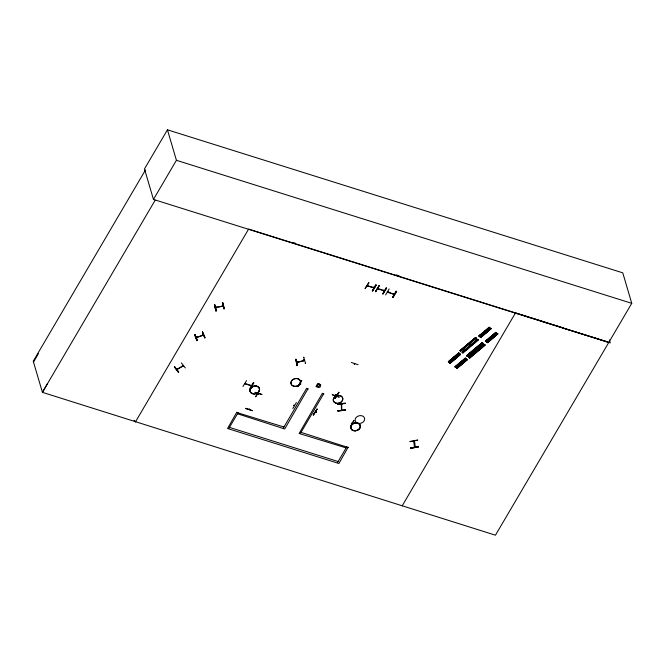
<?xml version="1.0" encoding="UTF-8"?>
<svg xmlns="http://www.w3.org/2000/svg" width="665" height="665" viewBox="0 0 665 665"><rect width="100%" height="100%" fill="white"/><g stroke="black" fill="none" stroke-linecap="round" stroke-linejoin="round"><path stroke-width="1" d="M335.767 395.625L336.074 394.644M336.307 394.719L336.158 395.6M332.392 394.312L332.267 394.894L339.125 397.03M413.771 441.718C414.644 439.199 415.849 448.667 414.395 446.73M337.621 404.32L345.334 403.339M258.128 393.605L258.702 393.722L257.696 394.121M413.697 441.227L414.495 447.154M177.339 368.718C178.27 369.815 175.635 369.59 177.43 369.033M183.415 365.85L176.89 369.599M341.669 404.528L341.22 403.505M341.469 409.582L341.544 410.238L341.228 403.572M341.843 410.114L341.66 403.929M178.627 371.818L178.328 372.292L174.446 367.213L174.737 366.772M178.627 372.068L174.712 367.055M196.35 337.77C198.187 336.997 195.876 337.936 196.158 337.072M203.656 335.118L202.9 335.434L202.667 334.886M245.684 408.559L252.575 410.721L245.643 408.293M197.322 340.281L196.981 340.688L194.695 334.886L195.028 334.495M195.028 334.736L197.322 340.497M196.981 340.671L194.72 334.852M336.382 395.126L335.808 395.484M354.545 364.245L354.561 363.614M214.471 304.944L215.975 310.954L214.471 304.944L214.895 304.844L216 310.937M216.325 310.821L214.82 304.794M295.983 359.216L297.563 365.501L297.139 365.609L295.942 359.25M297.139 365.6L295.667 359.541M215.618 307.754L223.232 305.95M216.499 307.77L216.25 307.105M222.343 305.958L223.182 305.742M296.781 362.375L304.354 360.363M297.679 362.367L297.529 361.835M304.404 360.571L304.138 359.94M332.409 394.611L339.117 397.088M259.441 390.92L255.584 396.822L259.159 390.837M242.958 386.54L246.54 380.621M368.867 282.733L365.052 288.652L368.826 282.55M379.25 285.759L375.434 291.677L378.967 285.676M197.015 337.512L196.724 336.806M203.565 335.168L202.916 335.376M341.162 404.087L341.644 404.619L341.494 403.472M33.508 362.109L38.37 353.689M47.273 383.921L42.41 392.342L495.45 535.192L608.783 342.458L153.457 199.425L144.48 168.935L167.447 129.808L622.781 272.841L631.75 303.331L608.783 342.458M145.46 170.016L33.25 361.22L42.41 392.342L155.144 200.248M153.457 199.425L176.416 160.298L167.447 129.808M135.361 422.076L248.619 229.093L561.135 327.263M245.518 383.422L245.393 383.63M250.846 385.683L251.719 385.658M253.789 382.882L250.281 388.875L253.44 382.724L249.832 388.501M348.169 447.163L338.917 463.488L227.571 428.509L236.815 412.184M306.665 388.294L283.273 428.152M367.728 286.116L367.122 285.892M237.472 413.771L284.72 428.958L308.003 388.717M367.196 285.908L374.112 287.837M316.133 386.473C319.242 378.252 324.121 390.712 316.183 386.573M372.683 291.037L376.174 285.044L372.3 290.929L375.733 284.695M375.816 291.802L379.208 285.576M377.504 288.261L384.503 290.829L377.587 288.967L377.678 288.244M378.319 288.893L377.637 288.71M346.149 447.911L299.125 433.48L322.409 393.239M383.747 290.913L384.378 290.788M383.697 290.888L383.788 290.164M323.739 393.663L300.347 433.522M386.581 288.103L386.124 287.729L382.691 293.955L386.573 288.086L383.065 294.071M389.15 288.934L385.634 294.911M387.604 292.043L388.169 292.534L388.235 291.985M394.32 294.429L393.555 294.188L394.436 294.221M393.622 294.213L393.722 293.523M394.137 294.445L387.437 291.619M392.674 297.297L396.074 291.087L396.515 291.453L393.007 297.438L392.55 297.064M392.99 297.405L396.515 291.445M402.433 505.433L402.167 505.89L515.491 312.924L610.254 342.882L609.398 339.956M257.779 394.17L258.402 394.337L258.369 393.68M301.727 380.613L297.87 386.706L301.686 380.613M300.721 383.913L300.031 383.971L300.547 384.212M294.462 405.625L293.697 405.376L294.578 405.417M296.382 402.533L292.833 408.501M313.215 414.927L317.147 409.083L313.232 414.902M315.975 412.092L316.099 411.893M354.204 364.212L354.761 363.747L354.478 364.279M335.808 395.559L336.432 395.068M338.926 392.5L335.035 398.385L338.967 392.541L338.51 392.167M335.118 398.385L338.668 392.416M358.103 364.744L351.295 362.433M354.013 420.637L350.372 426.606L353.855 420.388M249.043 409.565L249.134 408.95M249.317 409.64L249.375 409.025M255.119 392.475L262.052 394.536L255.036 392.284M215.718 307.704L215.693 307.729C216.574 306.041 225.468 307.022 222.251 305.642M183.357 365.6L176.691 369.466M475.467 337.529L459.989 350.613L460.38 350.921L475.874 337.853L475.616 337.512M460.039 350.654L475.641 337.596L460.13 350.646M460.496 351.012L476.173 338.028L460.828 351.278L460.496 351.012L476.173 338.028M460.471 354.345L450.288 363.281L448.318 361.685L458.742 352.965L460.471 354.345L450.047 363.082L449.706 362.816L460.03 354.088L460.504 354.42L450.064 363.107M480.471 337.296L491.011 328.701L480.679 337.413L480.205 337.08L480.812 337.571L490.978 328.626L489.249 327.247L478.958 336.025M458.917 353.19L448.775 362.001L448.351 361.718L458.651 352.974L459.124 353.306M478.941 336.008L489.257 327.238L489.756 327.737L479.39 336.424L489.598 327.504L479.423 336.448M448.584 361.901L459.091 353.231L448.925 362.176L459.257 353.464M489.523 327.554L478.825 335.958L480.654 337.33M448.7 361.993L459.108 353.281M462.059 352.284L477.537 339.2L478.243 339.699L462.699 352.724L462.25 352.359M449.706 362.816L460.08 354.129M462.108 352.325L477.686 339.258M490.637 328.36L480.213 337.097L490.546 328.377L490.994 328.676L480.645 337.338M460.296 354.312L450.172 363.132M478.102 339.665L462.566 352.691L462.956 352.999M462.948 352.999L478.443 339.931L478.035 339.607M466.647 355.717L482.133 342.65L482.84 343.148L467.212 356.182L466.664 355.733L482.15 342.675M466.664 355.733L482.291 342.708M455.425 367.113L465.932 358.585L455.425 367.113L454.985 366.806L465.325 358.094L467.312 359.699L456.98 368.418L456.365 367.928L466.714 359.225L467.138 359.474L456.805 368.235L467.171 359.549L456.805 368.186L455.126 366.872M485.965 341.419L496.431 332.857L486.065 341.544L485.492 341.087L495.824 332.375L497.644 333.747L487.312 342.508L486.888 342.217L497.221 333.506L486.988 342.251M455.001 366.822L465.425 358.086L465.774 358.41M485.492 341.087L495.857 332.409L496.19 332.675M467.545 356.448L483.048 343.381L482.64 343.057L467.163 356.141L467.553 356.448L483.039 343.381M455.251 367.03L465.658 358.36M485.841 341.369L496.265 332.633M484.245 344.379L468.717 357.388L484.203 344.329L484.91 344.827L469.39 357.861M466.805 359.208L456.506 367.994M468.783 357.454L484.361 344.379M487.137 342.425L497.586 333.805M468.717 357.388L469.232 357.812L484.86 344.719L485.118 345.06L469.615 358.119L485.109 345.06M467.287 359.699L456.955 368.41M487.478 342.691L497.811 333.98L487.478 342.691L485.508 341.103M341.527 409.54L341.669 409.125M257.904 393.863L258.535 393.946M367.246 285.684L367.936 285.9M244.853 383.506L245.609 383.747M257.754 394.121L258.344 393.996M300.031 383.755L300.779 383.963M181.404 362.907L185.344 367.953M174.446 367.246L174.812 367.03L178.702 372.076M183.174 365.625L182.817 366.166L182.518 365.708M341.644 404.619L341.511 404.104M297.147 365.584L297.563 365.501M202.9 335.118L202.758 334.645M216.358 307.812L216.15 307.064M251.495 385.9L244.853 383.788M315.958 412.408L315.434 412.25M351.985 423.713L351.236 423.164M182.817 366.216L183.49 365.775M202.526 332.059L205.169 337.762L204.762 337.903L202.443 331.86L204.762 337.903M203.581 335.143L196.291 337.745M223.964 308.859L222.875 302.716L224.379 308.743L223.964 308.859L222.384 302.575M303.722 357.396L305.551 363.373L305.127 363.489L305.543 363.364M295.642 359.582L296.058 359.466M304.046 357.346L303.548 357.205M296.914 362.566L304.321 360.596M203.473 334.927L196.283 337.521L196.208 336.989M417.687 439.997L409.989 441.502M410.039 441.676L417.711 440.247M418.559 446.88L410.879 448.276L418.559 446.863L418.443 446.281M304.179 360.347L304.046 359.898M345.343 403.456L337.562 404.137L345.334 403.106M340.447 403.788L342.384 403.539M337.754 410.446L337.837 411.045L345.551 410.089L345.459 409.49M487.312 342.467L497.437 333.68M317.039 409.025L313.589 415.051M373.398 287.139L373.356 287.879M245.011 383.514L251.594 385.584M336.581 395.492L335.892 394.944M388.028 292.525L387.313 291.827M176.416 160.298L631.75 303.331M292.376 242.301L295.343 243.232M396.157 274.903L399.125 275.834M607.744 341.901L562.174 327.82M376.191 285.069L372.325 290.879M367.321 285.701L373.988 287.762M394.245 294.404L387.52 292.292L387.62 291.603M306.773 388.676L308.111 389.1M322.517 393.622L323.855 394.046M253.797 382.899L253.34 382.525M236.931 412.566L283.955 426.996M348.277 447.545L301.029 432.358M336.789 395.243L336.016 394.736M300.031 383.971L300.655 384.171M351.519 423.297L352.142 423.497M316.191 412.209L315.301 411.519M293.888 405.193L294.504 405.359M497.32 333.539L497.794 333.971M475.866 337.853L460.371 350.921M467.046 356.041L482.482 342.941M377.379 288.469L377.62 289.026M303.456 360.122L303.672 360.796M300.09 384.029L299.832 383.506M316.066 412.125L315.476 411.502M494.868 333.256L496.597 334.636M488.201 328.128L489.93 329.507M494.17 333.847L495.899 335.226M487.503 328.718L489.224 330.098M493.122 334.728L494.851 336.108M486.456 329.607L488.176 330.987M492.191 335.517L493.92 336.897M485.525 330.389L487.245 331.769M491.144 336.399L492.873 337.778M484.477 331.278L486.198 332.658M486.647 340.189L488.368 341.569M479.972 335.069L481.701 336.448M464.361 358.975L466.09 360.355M457.695 353.855L459.424 355.235M463.663 359.566L465.392 360.945M456.996 354.445L458.717 355.825M462.616 360.455L464.345 361.835M455.949 355.326L457.67 356.706M461.685 361.236L463.414 362.616M455.018 356.116L456.747 357.496M460.637 362.126L462.366 363.506M453.971 356.997L455.691 358.377M456.14 365.916L457.861 367.296M449.465 360.787L451.194 362.167M134.014 420.322L135.627 421.618M489.631 327.579L479.299 336.291M195.103 334.753L197.397 340.538M393.613 293.564L393.747 294.005M383.68 290.206L383.813 290.647M373.289 287.18L373.514 287.613M410.771 447.711L410.887 448.31M341.394 409.158L341.494 409.673M346.831 446.747L337.471 462.69M320.796 384.919L317.795 383.821M338.153 461.527L229.475 427.387M303.523 360.039L303.564 360.796M300.139 383.281L300.248 383.755L299.957 383.298M222.351 305.41L222.393 306.174M238.153 412.608L228.793 428.551M196.823 336.839L197.106 337.454M295.983 359.416L297.446 365.492M345.534 409.798L337.82 410.754M345.534 410.031L337.828 411.012M317.147 385.459L317.446 386.523L318.759 386.714L319.79 385.268L318.144 384.594L317.147 385.459M477.886 339.491L462.391 352.558L477.886 339.491M484.552 344.62L469.058 357.679L484.552 344.62M418.518 446.531L410.829 447.944L418.501 446.514M357.72 423.239A4.863 3.857 -16.4 0 0 364.678 418.825A4.863 3.857 -16.4 0 0 357.288 416.506A4.863 3.857 -16.4 0 0 357.72 423.239M252.592 393.655A4.871 3.865 -16.4 0 0 259.574 389.233A4.871 3.865 -16.4 0 0 252.16 386.905A4.871 3.865 -16.4 0 0 252.592 393.655A4.871 3.865 -16.4 0 0 259.574 389.249A4.863 3.857 -16.4 0 0 252.168 386.922A4.871 3.865 -16.4 0 0 252.592 393.672A4.863 3.857 -16.4 0 0 259.566 389.241A4.871 3.865 -16.4 0 0 252.168 386.922A4.863 3.857 -16.4 0 0 252.6 393.655M293.548 386.207A4.863 3.857 -16.4 0 0 300.514 381.801A4.863 3.857 -16.4 0 0 293.124 379.482A4.863 3.857 -16.4 0 0 293.548 386.207M293.506 386.116A4.896 3.882 -16.4 0 0 300.514 381.677A4.896 3.882 -16.4 0 0 293.074 379.341A4.896 3.882 -16.4 0 0 293.506 386.116M353.381 430.629A4.863 3.857 -16.4 0 0 360.347 426.223A4.863 3.857 -16.4 0 0 352.949 423.896A4.863 3.857 -16.4 0 0 353.381 430.629M353.331 430.538A4.896 3.882 -16.4 0 0 360.339 426.099A4.896 3.882 -16.4 0 0 352.899 423.763A4.896 3.882 -16.4 0 0 353.331 430.538M353.331 430.538A4.896 3.882 -16.4 0 0 360.339 426.107A4.896 3.882 -16.4 0 0 352.907 423.771A4.896 3.882 -16.4 0 0 353.331 430.538M335.85 403.14A4.888 3.874 -16.4 0 0 342.841 398.717A4.888 3.874 -16.4 0 0 335.418 396.382A4.888 3.874 -16.4 0 0 335.85 403.14A4.863 3.857 -16.4 0 0 342.824 398.726A4.863 3.857 -16.4 0 0 335.434 396.406A4.863 3.857 -16.4 0 0 335.858 403.14"/></g></svg>
